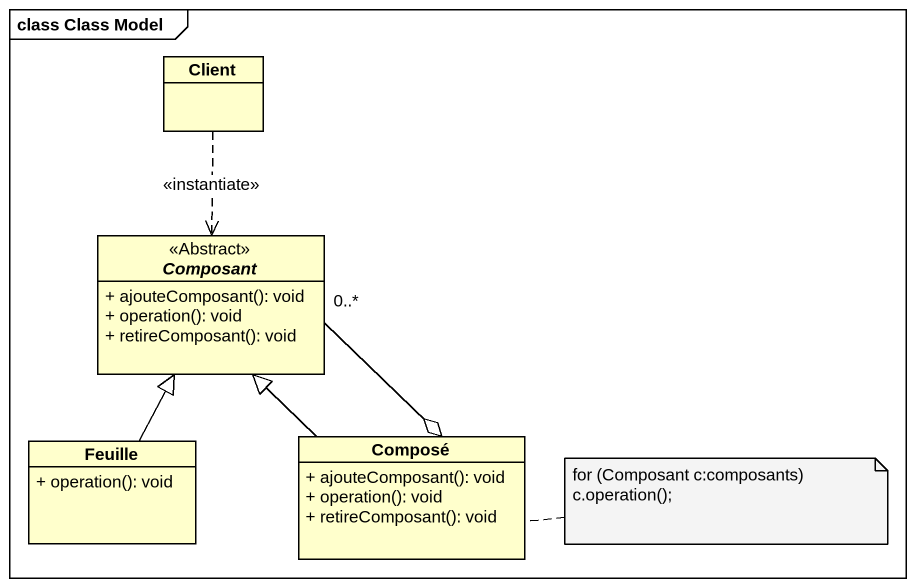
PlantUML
@startuml
mainframe class Class Model
hide circle
hide empty members
skinparam classAttributeIconSize 0
class Client
abstract class Composant <<Abstract>> {
  + ajouteComposant(): void
  + operation(): void
  + retireComposant(): void
}
class Feuille {
  + operation(): void
}
class Composé {
  + ajouteComposant(): void
  + operation(): void
  + retireComposant(): void
}
Client ..> Composant : <<instantiate>>
Composant "0..*" --o Composé
Feuille -up-|> Composant
Composé -up-|> Composant
note right of Composé
  for (Composant c:composants)
  c.operation();
end note
@enduml
